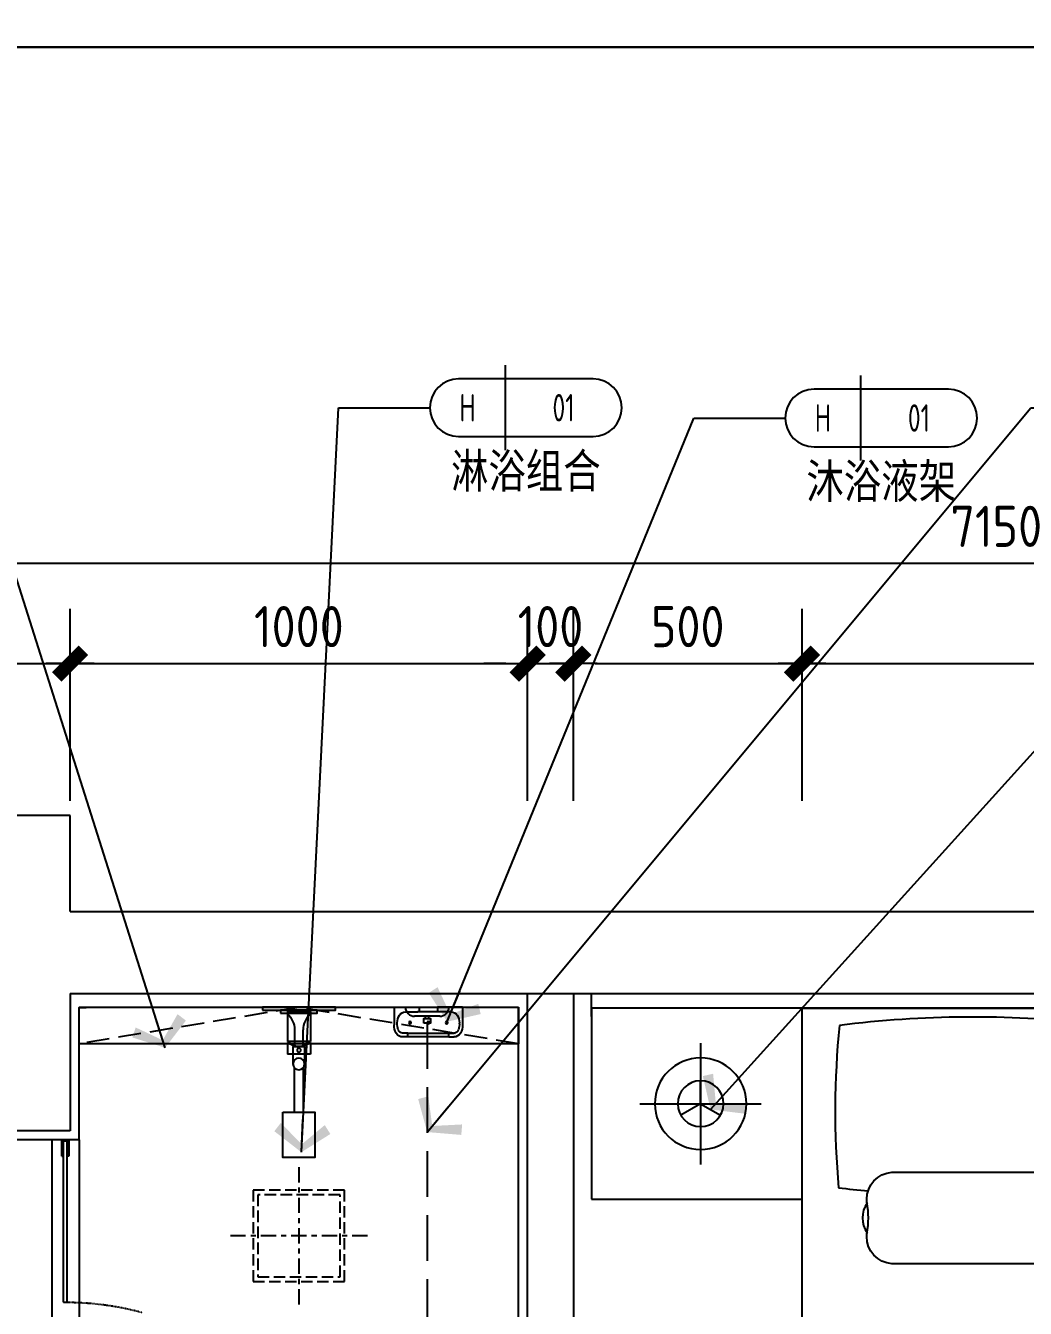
# Model space of a CAD drawing. Extents: x 220391 to 385981, y 332279 to 483868.
# Drawn here: x 236000 to 238186, y 465112 to 467919 of the extents above; entities that cross this region are included whole.
import ezdxf
from ezdxf.enums import TextEntityAlignment as Align

# ---------------------------------------------------------------- set-up
doc = ezdxf.new("R2010")
doc.units = 0
doc.header["$MEASUREMENT"] = 0
for name, pattern in [('115C2家具布置$0$DASH', [0.35, 0.25, -0.1]), ('DASH', [0.35, 0.25, -0.1]), ('HIDDEN', [0.375, 0.25, -0.125, 0, 0]), ('家具平面底图$0$DOM-虚线', [0.35, 0.25, -0.1]), ('家具平面底图$0$DOM-门开启线', [0.666666, 0.333333, -0.111111, 0.111111, -0.111111])]:
    doc.linetypes.add(name, pattern=pattern)
for name, color, linetype in [('0-索引文字', 50, 'Continuous'), ('3次物线', 19, 'Continuous'), ('F-洁具-DOM', 1, 'Continuous'), ('F-活动家私(0.25)-DOM', 51, 'Continuous'), ('墙体', 4, 'Continuous')]:
    doc.layers.add(name, color=color, linetype=linetype)
doc.styles.add('DOM-romans.shx', font='dim.shx')
doc.styles.add('st', font='', dxfattribs={"width": 0.7})
doc.styles.add('家具平面底图$0$st', font='')
doc.styles.get('st').set_extended_font_data('SimSun')
doc.styles.get('家具平面底图$0$st').set_extended_font_data('YouYuan')
doc.dimstyles.new('DOM_DIM_1 80', dxfattribs={"dimscale": 60, "dimtxt": 1.5, "dimasz": 0.8, "dimexe": 2, "dimexo": 1.5, "dimgap": 0.6, "dimtad": 1, "dimdec": 0, "dimrnd": 5, "dimzin": 12, "dimdsep": 46, "dimtxsty": 'DOM-romans.shx', "dimblk": 'DOM_Dimension_Tick', "dimcen": 0.125, "dimclrd": 44, "dimclre": 44, "dimclrt": 50, "dimadec": 0, "dimazin": 0, "dimtfac": 1, "dimtdec": 0, "dimtix": 1, "dimtmove": 2, "dimatfit": 3, "dimldrblk": 'DOM_Leader_Arrow', "dimfxl": 0, "dimtvp": 1, "dimtolj": 1, "dimtzin": 0, "dimarcsym": 0})

# ---------------------------------------------------------------- blocks, each defined once
blk = doc.blocks.new('做成ACAD TuKuai0337')
at = {"color": 57, "linetype": 'Continuous'}
for points in [[(0, 193), (0, -193)], [(0, 0), (0, 72.9)], [(193, 0), (-193, 0)]]:
    blk.add_lwpolyline(points, dxfattribs=at)
at = {"color": 58, "linetype": 'Continuous'}
for points in [[(0, 0), (-63.1, -36.4)], [(0, 0), (63.1, -36.4)]]:
    blk.add_lwpolyline(points, dxfattribs=at)
at = {"linetype": 'Continuous'}
blk.add_circle((0, 0), 145.8, dxfattribs=at)
at = {"color": 57, "linetype": 'Continuous'}
blk.add_circle((0, 0), 72.9, dxfattribs=at)
blk = doc.blocks.new('A$C24FB7273')
at = {"color": 8, "linetype": 'HIDDEN', "ltscale": 100}
for p in [(-704.2, -212.5), (-1191.3, -717)]:
    blk.add_line(p, (-1191.3, -212.5), dxfattribs=at)
for points in [[(-1072.6, -594), (-1072.6, -717), (-1950, -717), (-1950, 715.5), (-1072.6, 715.5), (-1072.6, -212.5)], [(-1072.6, 693.8), (-704.2, 693.8), (-704.2, -695.4), (-1072.6, -695.4)], [(-704.2, -212.5), (-1191.3, -717)]]:
    blk.add_lwpolyline(points, dxfattribs=at)
blk.add_lwpolyline([(0, -675), (-1950, -675, -0.414214), (-2000, -625), (-2000, 625, -0.414214), (-1950, 675), (0, 675)], format="xyb", close=True)
at = {"color": 8}
for points in [[(-559, 157.2), (-559, 478.5, -0.392708), (-499.8, 533.5, -0.035252), (-491.5, 532.9, 0.092308), (-426.5, 532.9, -0.035252), (-418.1, 533.5, -0.392708), (-359, 478.5), (-359, 157.2, -0.392708), (-418.1, 102.3, -0.035252), (-426.5, 102.9, 0.092308), (-491.5, 102.9, -0.035252), (-499.8, 102.3, -0.392708), (-559, 157.2, 27.022466)], [(-426.5, 532.9, 0.307692), (-491.5, 532.9, -1.888889)], [(-426.5, 102.9, -0.307692), (-491.5, 102.9, 1.888889)], [(-426.5, -86.7, 0.307692), (-491.5, -86.7, -1.888889)], [(-559, -141.1), (-559, -462.4, 0.392708), (-499.8, -517.3, 0.035252), (-491.5, -516.7, -0.092308), (-426.5, -516.7, 0.035252), (-418.1, -517.3, 0.392708), (-359, -462.4), (-359, -141.1, 0.392708), (-418.1, -86.2, 0.035252), (-426.5, -86.7, -0.092308), (-491.5, -86.7, 0.035252), (-499.8, -86.2, 0.392708), (-559, -141.1, -27.022466)], [(-426.5, -516.7, -0.307692), (-491.5, -516.7, 1.888889)]]:
    blk.add_lwpolyline(points, format="xyb", dxfattribs=at)
for centre, radius, start, end in [((3293.2, 181.1), 3709.4, 173.5905, 174.5939), ((-224.7, -1310.4), 1912.9, 84.391, 95.0469), ((-2294.8, 303.1), 2275.6, 353.4552, 7.3296), ((3293.2, 331.1), 3709.4, 183.5253, 184.4716), ((-229, 1946.7), 1912.9, 264.724, 275.851), ((3293.2, -314.9), 3709.4, 175.5284, 176.4747), ((-229, -1930.5), 1912.9, 84.149, 95.276), ((-2294.8, -287), 2275.6, 352.6704, 6.5448), ((3293.2, -164.9), 3709.4, 185.4061, 186.4095), ((-224.7, 1326.5), 1912.9, 264.9531, 275.609)]:
    blk.add_arc(centre, radius, start, end, dxfattribs=at)
at = {"layer": 'F-活动家私(0.25)-DOM', "color": 8, "style": '家具平面底图$0$st', "width": 0.8}
blk.add_text('1350*2000', height=100, rotation=180, dxfattribs=at).set_placement((-1514.8, 557.2), align=Align.MIDDLE_CENTER)
blk = doc.blocks.new('ehrhhh')
at = {"color": 0}
blk.add_lwpolyline([(292356.6, 474869.8), (315961.1, 474869.8), (315961.1, 466871.5), (292356.6, 466871.5)], close=True, dxfattribs=at)
blk = doc.blocks.new('家具平面底图$0$A$C3001446E')
at = {"color": 8, "linetype": '家具平面底图$0$DOM-门开启线', "ltscale": 100}
for p, q in [((-500, 150), (-500, -150)), ((-350, 0), (-650, 0))]:
    blk.add_line(p, q, dxfattribs=at)
at = {"color": 250}
for p, q in [((-131.9, 9.6), (-229.4, 9.6)), ((-85.6, 12.4), (-124.2, 12.4)), ((-85.6, -13.1), (-85.6, 12.4)), ((-85.6, -9.7), (-85.6, 9)), ((-85.6, 9), (-49.5, 9)), ((-131.9, -10.4), (-229.4, -10.4)), ((-85.6, -13.1), (-124.2, -13.1)), ((0, -25), (-5.9, -25))]:
    blk.add_line(p, q, dxfattribs=at)
for p, q in [((-102.2, 25, 0), (-102.2, -25, 0)), ((-77.2, 25, 0), (-102.2, 25, 0)), ((-74.7, 20.8, 0), (-79.9, 20.8, 0)), ((-77.2, 25, 0), (-77.2, 20.8, 0)), ((-13, 25, 0), (-74.7, 25, 0)), ((-77.2, -25, 0), (-102.2, -25, 0)), ((-74.7, -20.8, 0), (-79.9, -20.8, 0)), ((-77.2, -20.8, 0), (-77.2, -25, 0)), ((-13, -25, 0), (-74.7, -25, 0))]:
    blk.add_line(p, q)
at = {"color": 8}
blk.add_line((-74.7, 25, 0), (-74.7, -25, 0), dxfattribs=at)
at = {"linetype": '家具平面底图$0$DOM-虚线', "ltscale": 100}
blk.add_lwpolyline([(-600, -100), (-600, 100), (-400, 100), (-400, -100)], close=True, dxfattribs=at)
at = {"color": 8, "linetype": '家具平面底图$0$DOM-虚线', "ltscale": 100}
blk.add_lwpolyline([(-590, -90), (-590, 90), (-410, 90), (-410, -90)], close=True, dxfattribs=at)
for points in [[(-6.5, -80), (-6.5, 80), (0, 80), (0, -80)], [(-13, -40), (-13, 40), (-6.5, 40), (-6.5, -40)]]:
    blk.add_lwpolyline(points, close=True)
at = {"color": 250}
for points in [[(-229.4, -35.4), (-229.4, 34.6), (-328.7, 34.6), (-328.7, -35.4)], [(0, -25), (-9.8, -25), (-9.8, 25), (0, 25)]]:
    blk.add_lwpolyline(points, close=True, dxfattribs=at)
for points in [[(-9.8, 25), (-14.6, 25, -0.211273), (-49.5, 9, -0.201002)], [(-9.8, -25), (-14.6, -25, 0.210081), (-49.1, -9.7), (-85.6, -9.7)]]:
    blk.add_lwpolyline(points, format="xyb", dxfattribs=at)
blk.add_circle((-124, -0.4), 12.7, dxfattribs=at)
at = {"color": 8}
blk.add_circle((-93.8, 0), 4.17, dxfattribs=at)
blk.add_arc((-43.8, 0, 0), 41.7, 143.1301, 216.8699, dxfattribs=at)
blk = doc.blocks.new('A$C0550754B')
at = {"layer": 'F-洁具-DOM'}
for p, q in [((0, 0), (-35, 0)), ((-22.5, 11.7), (-22.5, 14.3)), ((-12.5, 14.3), (-22.5, 14.3)), ((-22.5, 11.7), (-20.8, 11.7)), ((-22.5, 6.3), (-22.5, 9)), ((-22.5, 9), (-20.8, 9)), ((-21, 0), (-21, 0)), ((-12.5, 11.7), (-14.2, 11.7)), ((-12.5, 9), (-14.2, 9)), ((-14, 0), (-14, 0)), ((-12.5, 11.7), (-12.5, 14.3)), ((-12.5, 6.3), (-12.5, 9))]:
    blk.add_line(p, q, dxfattribs=at)
blk.add_lwpolyline([(0, 0), (0, -3), (-35, -3), (-35, 0)], dxfattribs=at)
blk.add_lwpolyline([(-25, 6.3), (-25, 0), (-10, 0), (-10, 6.3)], close=True, dxfattribs=at)
for centre, start, end in [((-20.8, 10.3), 270, 90), ((-14.2, 10.3), 90, 270)]:
    blk.add_arc(centre, 1.33, start, end, dxfattribs=at)
blk = doc.blocks.new('*U958')
at = {"color": 1}
blk.add_line((236602.6, 472369.7), (236697.6, 472369.7), dxfattribs=at)
at = {"layer": 'F-洁具-DOM'}
for p, q in [((236677.6, 472349.8), (236622.6, 472349.8)), ((236646.6, 472344.8), (236646.6, 472349.8)), ((236653.6, 472344.8), (236653.6, 472349.8))]:
    blk.add_line(p, q, dxfattribs=at)
at = {"layer": 'F-洁具-DOM', "color": 8, "linetype": 'DASH', "ltscale": 400}
blk.add_line((236650.1, 472334.8), (236650.1, 470886.8), dxfattribs=at)
at = {"layer": 'F-洁具-DOM'}
blk.add_lwpolyline([(236642.6, 472334.8), (236642.6, 472344.8), (236657.6, 472344.8), (236657.6, 472334.8)], close=True, dxfattribs=at)
for centre, start, end in [((236622.6, 472369.8), 180, 270), ((236677.6, 472369.8), 270, 0)]:
    blk.add_arc(centre, 20, start, end, dxfattribs=at)
at = {"layer": 'F-洁具-DOM', "xscale": -1}
blk.add_blockref('A$C0550754B', (236632.6, 470872.4), dxfattribs=at)
blk = doc.blocks.new('DOM_Dimension_Tick')
at = {"color": 0, "linetype": 'ByBlock'}
for p, q in [((-1.091, 0), (0, 0)), ((0, 0), (1.091, 0))]:
    blk.add_line(p, q, dxfattribs=at)
at = {"color": 0, "linetype": 'Continuous', "const_width": 0.608}
blk.add_lwpolyline([(-0.61, -0.61), (0.61, 0.61)], dxfattribs=at)
blk = doc.blocks.new('*D654')
at = {"color": 44, "lineweight": -2, "transparency": 16777216}
for p, q in [((233925.6, 465848.6), (233925.6, 465896.6)), ((234225.6, 465800.6), (233805.6, 465800.6)), ((233925.6, 465800.6), (233925.6, 465500.6)), ((234225.6, 465500.6), (233805.6, 465500.6)), ((233925.6, 465452.6), (233925.6, 465404.6))]:
    blk.add_line(p, q, dxfattribs=at)
at = {"layer": 'Defpoints', "color": 0, "transparency": 16777216}
for p in [(236096.8, 465800.6, 0), (233925.6, 465500.6), (236096.8, 465500.6, 0)]:
    blk.add_point(p, dxfattribs=at)
at = {"color": 44, "lineweight": -2, "transparency": 16777216, "xscale": 48, "yscale": 48, "zscale": 48}
for p, rotation in [((233925.6, 465800.6), 270), ((233925.6, 465500.6), 90)]:
    blk.add_blockref('DOM_Dimension_Tick', p, dxfattribs=dict(at, rotation=rotation))
at = {"color": 50, "transparency": 16777216, "insert": (233844.6, 465650.6), "char_height": 90, "attachment_point": 5, "rotation": 90, "style": 'DOM-romans.shx'}
blk.add_mtext('\\A1;300', dxfattribs=at)
blk = doc.blocks.new('DOM_Leader_Arrow')
at = {"color": 0, "linetype": 'ByBlock'}
blk.add_line((0, 0), (-1.5, 0), dxfattribs=at)
for points in [[(-1.288, 1.003), (-0.895, 1.278), (-0.36, 0), (0, 0)], [(-1.288, -1.003), (-0.895, -1.278), (-0.36, 0), (0, 0)]]:
    blk.add_solid(points, dxfattribs=at)
blk = doc.blocks.new('*D655')
at = {"color": 44, "lineweight": -2, "transparency": 16777216}
for p, q in [((234225.6, 465500.6), (233805.6, 465500.6)), ((233925.6, 465452.6), (233925.6, 463748.6)), ((234225.6, 463700.6), (233805.6, 463700.6))]:
    blk.add_line(p, q, dxfattribs=at)
at = {"layer": 'Defpoints', "color": 0, "transparency": 16777216}
for p in [(236096.8, 465500.6, 0), (233925.6, 463700.6), (234547.7, 463700.6, 0)]:
    blk.add_point(p, dxfattribs=at)
at = {"color": 44, "lineweight": -2, "transparency": 16777216, "xscale": 48, "yscale": 48, "zscale": 48}
for p, rotation in [((233925.6, 465500.6), 90), ((233925.6, 463700.6), 270)]:
    blk.add_blockref('DOM_Dimension_Tick', p, dxfattribs=dict(at, rotation=rotation))
at = {"color": 50, "transparency": 16777216, "insert": (233844.6, 464600.6), "char_height": 90, "attachment_point": 5, "rotation": 90, "style": 'DOM-romans.shx'}
blk.add_mtext('\\A1;1800', dxfattribs=at)
blk = doc.blocks.new('*D659')
at = {"color": 44, "lineweight": -2, "transparency": 16777216}
for p, q in [((234547.6, 466222.8), (234547.6, 466642.8)), ((236096.8, 466222.8), (236096.8, 466642.8)), ((234595.6, 466522.8), (236048.8, 466522.8))]:
    blk.add_line(p, q, dxfattribs=at)
at = {"layer": 'Defpoints', "color": 0, "transparency": 16777216}
for p in [(236096.8, 466522.8), (234547.6, 465500.6, 0), (236096.8, 465500.6, 0)]:
    blk.add_point(p, dxfattribs=at)
at = {"color": 44, "lineweight": -2, "transparency": 16777216, "xscale": 48, "yscale": 48, "zscale": 48, "rotation": 180}
blk.add_blockref('DOM_Dimension_Tick', (234547.6, 466522.8), dxfattribs=at)
at = {"color": 44, "lineweight": -2, "transparency": 16777216, "xscale": 48, "yscale": 48, "zscale": 48}
blk.add_blockref('DOM_Dimension_Tick', (236096.8, 466522.8), dxfattribs=at)
at = {"color": 50, "transparency": 16777216, "insert": (235322.2, 466603.8), "char_height": 90, "attachment_point": 5, "style": 'DOM-romans.shx'}
blk.add_mtext('\\A1;1550', dxfattribs=at)
blk = doc.blocks.new('*D660')
at = {"color": 44, "lineweight": -2, "transparency": 16777216}
for p, q in [((236096.8, 466222.8), (236096.8, 466642.8)), ((237097.6, 466222.8), (237097.6, 466642.8)), ((236144.8, 466522.8), (237049.6, 466522.8))]:
    blk.add_line(p, q, dxfattribs=at)
at = {"layer": 'Defpoints', "color": 0, "transparency": 16777216}
for p in [(237097.6, 466522.8), (237097.6, 465800.6, 0), (236096.8, 465500.6, 0)]:
    blk.add_point(p, dxfattribs=at)
at = {"color": 44, "lineweight": -2, "transparency": 16777216, "xscale": 48, "yscale": 48, "zscale": 48, "rotation": 180}
blk.add_blockref('DOM_Dimension_Tick', (236096.8, 466522.8), dxfattribs=at)
at = {"color": 44, "lineweight": -2, "transparency": 16777216, "xscale": 48, "yscale": 48, "zscale": 48}
blk.add_blockref('DOM_Dimension_Tick', (237097.6, 466522.8), dxfattribs=at)
at = {"color": 50, "transparency": 16777216, "insert": (236597.2, 466603.8), "char_height": 90, "attachment_point": 5, "style": 'DOM-romans.shx'}
blk.add_mtext('\\A1;1000', dxfattribs=at)
blk = doc.blocks.new('*D661')
at = {"color": 44, "lineweight": -2, "transparency": 16777216}
for p, q in [((237097.6, 466222.8), (237097.6, 466642.8)), ((237197.6, 466222.8), (237197.6, 466642.8)), ((237049.6, 466522.8), (237001.6, 466522.8)), ((237097.6, 466522.8), (237197.6, 466522.8)), ((237245.6, 466522.8), (237293.6, 466522.8))]:
    blk.add_line(p, q, dxfattribs=at)
at = {"layer": 'Defpoints', "color": 0, "transparency": 16777216}
for p in [(237197.6, 466522.8), (237097.6, 465800.6, 0), (237197.6, 465800.6, 0)]:
    blk.add_point(p, dxfattribs=at)
at = {"color": 44, "lineweight": -2, "transparency": 16777216, "xscale": 48, "yscale": 48, "zscale": 48}
blk.add_blockref('DOM_Dimension_Tick', (237097.6, 466522.8), dxfattribs=at)
at = {"color": 44, "lineweight": -2, "transparency": 16777216, "xscale": 48, "yscale": 48, "zscale": 48, "rotation": 180}
blk.add_blockref('DOM_Dimension_Tick', (237197.6, 466522.8), dxfattribs=at)
at = {"color": 50, "transparency": 16777216, "insert": (237147.6, 466603.8), "char_height": 90, "attachment_point": 5, "style": 'DOM-romans.shx'}
blk.add_mtext('\\A1;100', dxfattribs=at)
blk = doc.blocks.new('*D662')
at = {"color": 44, "lineweight": -2, "transparency": 16777216}
for p, q in [((237197.6, 466222.8), (237197.6, 466642.8)), ((237697.8, 466222.8), (237697.8, 466642.8)), ((237245.6, 466522.8), (237649.8, 466522.8))]:
    blk.add_line(p, q, dxfattribs=at)
at = {"layer": 'Defpoints', "color": 0, "transparency": 16777216}
for p in [(237697.8, 466522.8), (237197.6, 465800.6, 0), (237697.8, 465768.7, 0)]:
    blk.add_point(p, dxfattribs=at)
at = {"color": 44, "lineweight": -2, "transparency": 16777216, "xscale": 48, "yscale": 48, "zscale": 48, "rotation": 180}
blk.add_blockref('DOM_Dimension_Tick', (237197.6, 466522.8), dxfattribs=at)
at = {"color": 44, "lineweight": -2, "transparency": 16777216, "xscale": 48, "yscale": 48, "zscale": 48}
blk.add_blockref('DOM_Dimension_Tick', (237697.8, 466522.8), dxfattribs=at)
at = {"color": 50, "transparency": 16777216, "insert": (237447.7, 466603.8), "char_height": 90, "attachment_point": 5, "style": 'DOM-romans.shx'}
blk.add_mtext('\\A1;500', dxfattribs=at)
blk = doc.blocks.new('*D663')
at = {"color": 44, "lineweight": -2, "transparency": 16777216}
for p, q in [((237697.8, 466222.8), (237697.8, 466642.8)), ((239047.8, 466222.8), (239047.8, 466642.8)), ((237745.8, 466522.8), (238999.8, 466522.8))]:
    blk.add_line(p, q, dxfattribs=at)
at = {"layer": 'Defpoints', "color": 0, "transparency": 16777216}
for p in [(239047.8, 466522.8), (237697.8, 465768.7, 0), (239047.8, 465768.7, 0)]:
    blk.add_point(p, dxfattribs=at)
at = {"color": 44, "lineweight": -2, "transparency": 16777216, "xscale": 48, "yscale": 48, "zscale": 48, "rotation": 180}
blk.add_blockref('DOM_Dimension_Tick', (237697.8, 466522.8), dxfattribs=at)
at = {"color": 44, "lineweight": -2, "transparency": 16777216, "xscale": 48, "yscale": 48, "zscale": 48}
blk.add_blockref('DOM_Dimension_Tick', (239047.8, 466522.8), dxfattribs=at)
at = {"color": 50, "transparency": 16777216, "insert": (238372.8, 466603.8), "char_height": 90, "attachment_point": 5, "style": 'DOM-romans.shx'}
blk.add_mtext('\\A1;1350', dxfattribs=at)
blk = doc.blocks.new('*D668')
at = {"color": 44, "lineweight": -2, "transparency": 16777216}
for p, q in [((234547.6, 466442.2), (234547.6, 466862.2)), ((241697.8, 466442.2), (241697.8, 466862.2)), ((241649.8, 466742.2), (234595.6, 466742.2))]:
    blk.add_line(p, q, dxfattribs=at)
at = {"layer": 'Defpoints', "color": 0, "transparency": 16777216}
for p in [(234547.6, 466742.2), (234547.6, 466222.8), (241697.8, 466222.8)]:
    blk.add_point(p, dxfattribs=at)
at = {"color": 44, "lineweight": -2, "transparency": 16777216, "xscale": 48, "yscale": 48, "zscale": 48, "rotation": 180}
blk.add_blockref('DOM_Dimension_Tick', (234547.6, 466742.2), dxfattribs=at)
at = {"color": 44, "lineweight": -2, "transparency": 16777216, "xscale": 48, "yscale": 48, "zscale": 48}
blk.add_blockref('DOM_Dimension_Tick', (241697.8, 466742.2), dxfattribs=at)
at = {"color": 50, "transparency": 16777216, "insert": (238122.7, 466823.2), "char_height": 90, "attachment_point": 5, "style": 'DOM-romans.shx'}
blk.add_mtext('\\A1;7150', dxfattribs=at)
blk = doc.blocks.new('DOM-立面家具标注符号-002')
blk.add_line((0, 3.1), (0, -3.1))
at = {"color": 150}
blk.add_lwpolyline([(-3.4, 2.1, 1), (-3.4, -2.1), (6.4, -2.1, 1), (6.4, 2.1)], format="xyb", close=True, dxfattribs=at)
at = {"style": 'st', "width": 0.8, "flags": 4}
blk.add_attdef('ITEM6', text='', height=2.5, dxfattribs=at).set_placement((-6, 0), align=Align.MIDDLE_RIGHT)
at = {"style": 'DOM-romans.shx', "width": 0.8}
for tag, flags, p in [('NUM1', 12, (-2.75, 0)), ('NUM2', 4, (4.25, 0)), ('NUM4', 4, (1.5, -4.6)), ('NUM5', 4, (1.5, -7.6))]:
    blk.add_attdef(tag, text='', height=2, dxfattribs=dict(at, flags=flags)).set_placement(p, align=Align.MIDDLE)
at = {"style": 'st', "width": 0.8, "flags": 4}
blk.add_attdef('NUM3', text='', height=2.5, dxfattribs=at).set_placement((9, 0), align=Align.MIDDLE_LEFT)
blk.add_attdef('NUM7', text='', height=2.5, dxfattribs=at).set_placement((1.5, -10.85), align=Align.MIDDLE_CENTER)
blk = doc.blocks.new('家具平面底图$0$A$C271434D2')
for p, q in [((75, 0), (-75, 0)), ((-75, 0), (-20, 0)), ((-75, 0), (-75, -38.8)), ((75, 0), (20, 0)), ((75, 0), (75, -38.8)), ((-45.1, -65), (-56.6, -65)), ((-45.1, -65), (45.1, -65)), ((45.1, -65), (56.6, -65))]:
    blk.add_line(p, q)
at = {"color": 8}
for p, q in [((-50.1, -10.4), (-22.9, -10.4)), ((-22.9, -10.4), (22.9, -10.4)), ((-20, 0), (-20, -7.5)), ((20, 0), (20, -7.5)), ((50.1, -10.4), (22.9, -10.4)), ((-45.1, -56.7), (-56.7, -56.7)), ((-45.1, -65), (-45.1, -56.7)), ((45.1, -56.7), (-45.1, -56.7)), ((45.1, -65), (45.1, -56.7)), ((45.1, -56.7), (56.7, -56.7))]:
    blk.add_line(p, q, dxfattribs=at)
for centre in [(-40, -33.5), (0, -33.5), (40, -33.5)]:
    blk.add_circle(centre, 2.5, dxfattribs=at)
for centre, radius, start, end in [((-35.7, -34.3), 32.2, 148.4973, 179.159), ((-49.6, -27), 16.6, 91.8932, 144.9415), ((-22.9, -7.5), 2.95, 270, 0), ((22.9, -7.5), 2.95, 180, 270), ((49.6, -27), 16.6, 35.0585, 88.1068), ((35.7, -34.3), 32.2, 0.841, 31.5027), ((-22.3, -36.6), 45.6, 176.4902, 196.8871), ((-56.5, -46.7), 9.98, 198.5079, 269.357), ((56.5, -46.7), 9.98, 270.643, 341.4921), ((22.3, -36.6), 45.6, 343.1129, 3.5098)]:
    blk.add_arc(centre, radius, start, end, dxfattribs=at)
for centre, radius, start, end in [((-40.3, -39.7), 34.7, 178.5178, 209.9151), ((40.3, -39.7), 34.7, 330.0849, 1.4822), ((-56.2, -48.5), 16.5, 211.2187, 271.3515), ((56.2, -48.5), 16.5, 268.6485, 328.7813)]:
    blk.add_arc(centre, radius, start, end)

msp = doc.modelspace()

# ---------------------------------------------------------------- linework, layer by layer
at = {"color": 8}
for p, q in [((236056.8, 465480.6, 0), (236056.8, 464270.6, 0)), ((236078.3, 465444.6, 0), (236078.3, 465480.6, 0)), ((236078.3, 465480.6, 0), (236094.3, 465480.6, 0)), ((236080.3, 465454.6, 0), (236080.3, 465478.6, 0)), ((236092.3, 465478.6, 0), (236092.3, 465454.6, 0)), ((236094.3, 465480.6, 0), (236094.3, 465444.6, 0)), ((236116.8, 465480.6, 0), (236116.8, 464270.6, 0)), ((236082.3, 465454.6, 0), (236080.3, 465454.6, 0)), ((236082.3, 465444.6, 0), (236082.3, 465454.6, 0)), ((236090.3, 465444.6, 0), (236090.3, 465454.6, 0)), ((236090.3, 465454.6, 0), (236090.3, 465454.6, 0)), ((236090.3, 465454.6, 0), (236092.3, 465454.6, 0)), ((236078.3, 465444.6, 0), (236082.3, 465444.6, 0)), ((236080.3, 465446.6, 0), (236080.3, 465446.6, 0)), ((236094.3, 465444.6, 0), (236090.3, 465444.6, 0))]:
    msp.add_line(p, q, dxfattribs=at)
at = {"color": 8, "ltscale": 1000}
msp.add_line((236080.3, 465478.6, 0), (236092.3, 465478.6, 0), dxfattribs=at)
at = {"color": 1}
for p, q in [((236083.3, 465478.6, 0), (236082.3, 465477.6, 0)), ((236083.3, 465478.6, 0), (236089.3, 465478.6, 0)), ((236089.3, 465478.6, 0), (236090.3, 465477.6, 0)), ((236082.3, 465125.6, 0), (236082.3, 465477.6, 0)), ((236090.3, 465125.6, 0), (236090.3, 465477.6, 0)), ((236082.3, 465125.6, 0), (236083.3, 465124.6, 0)), ((236089.3, 465124.6, 0), (236083.3, 465124.6, 0)), ((236090.3, 465125.6, 0), (236089.3, 465124.6, 0))]:
    msp.add_line(p, q, dxfattribs=at)
at = {"color": 2, "elevation": 0}
for points in [[(241697.8, 465768.7), (237237.6, 465768.7), (237237.6, 465800.6), (241697.8, 465800.6)], [(237237.6, 465350.7), (237697.8, 465350.7), (237697.8, 465768.7), (237237.6, 465768.7)]]:
    msp.add_lwpolyline(points, close=True, dxfattribs=at)
at = {"color": 1, "elevation": 0}
msp.add_lwpolyline([(237077.8, 465770.7), (237077.8, 465690.7), (236116.8, 465691.1), (236116.8, 465770.6)], close=True, dxfattribs=at)
at = {"color": 1, "linetype": '115C2家具布置$0$DASH', "ltscale": 0.2}
msp.add_arc((236088.3, 464489.8, 0), 634.8, 74.8195, 90.1805, dxfattribs=at)
at = {"layer": '3次物线'}
msp.add_line((236116.8, 465770.6, 0), (236131.8, 465770.6, 0), dxfattribs=at)
at = {"layer": '3次物线', "color": 3}
for p, q in [((236116.8, 465480.6, 0), (236116.8, 465770.6, 0)), ((237077.8, 465770.6, 0), (236116.8, 465770.6, 0)), ((237077.8, 464270.6, 0), (237077.8, 465770.6, 0)), ((236116.8, 465480.6, 0), (234567.6, 465480.6, 0))]:
    msp.add_line(p, q, dxfattribs=at)
at = {"layer": 'F-洁具-DOM', "color": 8, "linetype": 'DASH', "ltscale": 200, "elevation": 0}
msp.add_lwpolyline([(237077.8, 465690.7), (236596.9, 465770.5), (236116.8, 465691.1)], dxfattribs=at)
at = {"layer": '墙体'}
for p, q in [((236096.8, 466190.6, 0), (234367.6, 466190.6, 0)), ((236096.8, 465980.6, 0), (236096.8, 466190.6, 0)), ((236096.8, 465980.6, 0), (241877.6, 465980.6, 0)), ((236096.8, 465800.6, 0), (241697.6, 465800.6, 0)), ((236096.8, 465800.6, 0), (236096.8, 465500.6, 0)), ((237097.6, 464250.6, 0), (237097.6, 465800.6, 0)), ((237197.6, 465800.6, 0), (237197.6, 463600.6, 0)), ((236096.8, 465500.6, 0), (234547.6, 465500.6, 0))]:
    msp.add_line(p, q, dxfattribs=at)
at = {"layer": '墙体', "color": 2, "elevation": 0}
msp.add_lwpolyline([(237237.6, 465750.7), (237237.6, 465750.7), (237237.6, 465800.6), (241697.8, 465800.7), (241697.8, 465768.7), (241197.8, 465768.7)], dxfattribs=at)

# ---------------------------------------------------------------- block references
at = {"color": 4}
for name, p in [('ehrhhh', (-71965.3, 1000)), ('ehrhhh', (-71965.3, -6998.3)), ('*U958', (227.7, -6598.8, 0))]:
    msp.add_blockref(name, p, dxfattribs=at)
at = {"layer": '0-索引文字'}
ref = msp.add_blockref('DOM-立面家具标注符号-002', (237048.6, 467082.8), dxfattribs=dict(at, xscale=30, yscale=30, zscale=30))
ref.add_attrib('NUM1', 'H', dxfattribs={"layer": '0', "height": 60, "style": 'DOM-romans.shx', "width": 0.8}).set_placement((236966.1, 467082.8), align=Align.MIDDLE)
ref.add_attrib('NUM2', '01', dxfattribs={"layer": '0', "height": 60, "style": 'DOM-romans.shx', "width": 0.8}).set_placement((237176.1, 467082.8), align=Align.MIDDLE)
ref.add_attrib('NUM7', '淋浴组合', dxfattribs={"layer": '0', "height": 75, "style": 'st', "width": 0.8}).set_placement((237093.6, 466944.8), align=Align.MIDDLE_CENTER)
ref = msp.add_blockref('DOM-立面家具标注符号-002', (237826, 467060.3, 0), dxfattribs=dict(at, xscale=30, yscale=30, zscale=30))
ref.add_attrib('NUM1', 'H', dxfattribs={"layer": '0', "height": 60, "style": 'DOM-romans.shx', "width": 0.8}).set_placement((237743.5, 467060.3, 0), align=Align.MIDDLE)
ref.add_attrib('NUM2', '01', dxfattribs={"layer": '0', "height": 60, "style": 'DOM-romans.shx', "width": 0.8}).set_placement((237953.5, 467060.3, 0), align=Align.MIDDLE)
ref.add_attrib('NUM7', '沐浴液架', dxfattribs={"layer": '0', "height": 75, "style": 'st', "width": 0.8}).set_placement((237871, 466922.3, 0), align=Align.MIDDLE_CENTER)
at = {"layer": 'F-洁具-DOM', "xscale": -1}
for name, p, rotation in [('家具平面底图$0$A$C3001446E', (236597.3, 465770.7, 0), 270), ('家具平面底图$0$A$C271434D2', (236880.3, 465770.9, 0), 359.9999999999903)]:
    msp.add_blockref(name, p, dxfattribs=dict(at, rotation=rotation))
at = {"layer": 'F-活动家私(0.25)-DOM', "extrusion": (0, 0, -1), "xscale": -1, "zscale": -1, "rotation": 270}
msp.add_blockref('A$C24FB7273', (-238372.8, 465768.7, 0), dxfattribs=at)
at = {"layer": 'F-活动家私(0.25)-DOM', "xscale": -0.6872852233676977, "yscale": 0.6872852233676977, "zscale": 0.6872852233676977}
msp.add_blockref('做成ACAD TuKuai0337', (237475.9, 465559.7, 0), dxfattribs=at)

# ---------------------------------------------------------------- dimensions: what is measured, and where the dimension line sits
at = {"color": 4}
for base, p1, p2, picture, middle in [((234547.6, 466742.2), (241697.8, 466222.8), (234547.6, 466222.8), '*D668', (238122.7, 466823.2)), ((236096.8, 466522.8), (234547.6, 465500.6, 0), (236096.8, 465500.6, 0), '*D659', (235322.2, 466603.8)), ((237097.6, 466522.8), (236096.8, 465500.6, 0), (237097.6, 465800.6, 0), '*D660', (236597.2, 466603.8)), ((237197.6, 466522.8), (237097.6, 465800.6, 0), (237197.6, 465800.6, 0), '*D661', (237147.6, 466603.8)), ((237697.8, 466522.8), (237197.6, 465800.6, 0), (237697.8, 465768.7, 0), '*D662', (237447.7, 466603.8)), ((239047.8, 466522.8), (237697.8, 465768.7, 0), (239047.8, 465768.7, 0), '*D663', (238372.8, 466603.8))]:
    dim = msp.add_linear_dim(base=base, p1=p1, p2=p2, dimstyle='DOM_DIM_1 80', dxfattribs=at)
    dim.commit()
    dim.dimension.update_dxf_attribs({"geometry": picture, "text_midpoint": middle})
for base, p1, p2, picture, middle in [((233925.6, 465500.6), (236096.8, 465800.6, 0), (236096.8, 465500.6, 0), '*D654', (233844.6, 465650.6)), ((233925.6, 463700.6), (236096.8, 465500.6, 0), (234547.7, 463700.6, 0), '*D655', (233844.6, 464600.6))]:
    dim = msp.add_linear_dim(base=base, p1=p1, p2=p2, angle=90, dimstyle='DOM_DIM_1 80', dxfattribs=at)
    dim.commit()
    dim.dimension.update_dxf_attribs({"geometry": picture, "text_midpoint": middle})

# ---------------------------------------------------------------- leaders
for points in [[(236304.6, 465682.2, 0), (235860.8, 467082.8, 0), (235660.8, 467082.8, 0)], [(236602.6, 465453.6), (236683.6, 467082.8), (236883.6, 467082.8)], [(236877.8, 465497.7, 0), (238198.3, 467082.8, 0), (238398.3, 467082.8, 0)], [(237497.6, 465547.2), (238884.2, 467082.8), (239084.2, 467082.8)], [(236921.8, 465739.3, 0), (237461, 467060.3, 0), (237661, 467060.3, 0)]]:
    msp.add_leader(points, dimstyle='DOM_DIM_1 80', override={"dimgap": 0.6, "dimtad": 0}, dxfattribs=at)

doc.saveas('drawing.dxf')
